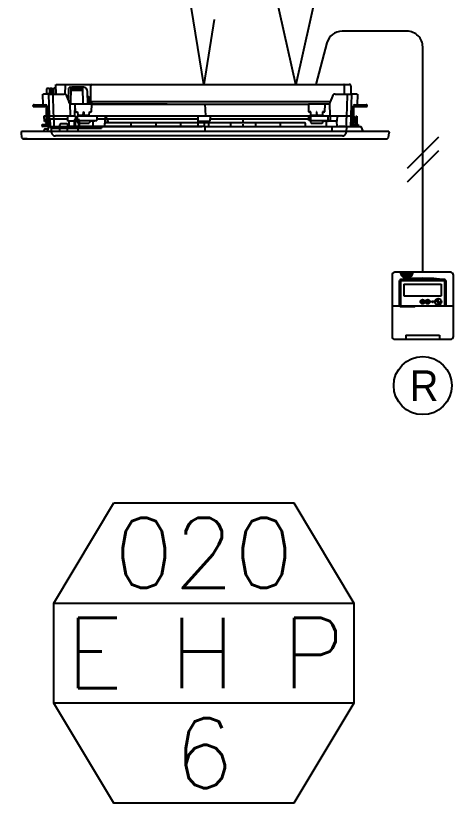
# Model space of a CAD drawing. Header units: millimetres. Extents: x -56261 to 196039, y 9480 to 100001.
# Drawn here: x -1197 to 8, y 53463 to 55601 of the extents above; entities that cross this region are included whole.
import ezdxf
from ezdxf.enums import TextEntityAlignment as Align
from ezdxf.lldxf.tags import DXFTag

# ---------------------------------------------------------------- set-up
doc = ezdxf.new("R2010")
doc.units = ezdxf.units.MM
doc.linetypes.add('PHANTOM', pattern=[25, 20, -1, 1, -1, 1, -1])
doc.linetypes.add('PHANTOM2', pattern=[31.75, 15.875, -3.175, 3.175, -3.175, 3.175, -3.175])
for name, color, linetype in [('DVM_INDOOR', 7, 'Continuous'), ('DVM_INOUT_MARK', 2, 'Continuous'), ('DVM_REPORT', 7, 'Continuous'), ('SS-유선리모컨', 171, 'Continuous'), ('SS-전원선', 30, 'CENTER2'), ('SS-제어선', 61, 'PHANTOM'), ('SS-통신선', 181, 'CENTER2')]:
    doc.layers.add(name, color=color, linetype=linetype)
doc.styles.add('DVM_DEFAULT', font='romans.shx', dxfattribs={"bigfont": 'whgtxt.shx'})
doc.styles.add('삼성전자', font='')
doc.styles.get('삼성전자').set_extended_font_data('Gulim')
tags = doc.linetypes.add('CENTER2', pattern=[28.575, 19.05, -3.175, 3.175, -3.175]).pattern_tags.tags
tags[10:11] = [DXFTag(74, 4), DXFTag(75, 0), DXFTag(340, '0'), DXFTag(46, 1.0), DXFTag(50, 0.0), DXFTag(44, 0.0), DXFTag(45, 0.0)]
tags[8:9] = [DXFTag(74, 4), DXFTag(75, 0), DXFTag(340, '0'), DXFTag(46, 1.0), DXFTag(50, 0.0), DXFTag(44, 0.0), DXFTag(45, 0.0)]
tags[6:7] = [DXFTag(74, 4), DXFTag(75, 0), DXFTag(340, '0'), DXFTag(46, 1.0), DXFTag(50, 0.0), DXFTag(44, 0.0), DXFTag(45, 0.0)]
tags[4:5] = [DXFTag(74, 4), DXFTag(75, 0), DXFTag(340, '0'), DXFTag(46, 1.0), DXFTag(50, 0.0), DXFTag(44, 0.0), DXFTag(45, 0.0)]

# ---------------------------------------------------------------- blocks, each defined once
blk = doc.blocks.new('ID_C_1_S_F')
at = {"layer": 'DVM_INDOOR', "color": 0, "linetype": 'Continuous'}
for p, q in [((-505, -13.1), (-506, -14.1)), ((-506, -14.1), (-506, -28.1)), ((-496, -13.1), (-505, -13.1)), ((-496, -13.1), (-496, -29.1)), ((-493.5, -15.3), (-496, -15.3)), ((-493.5, -13.1), (-493.5, -29.1)), ((-490.5, -13.1), (-493.5, -13.1)), ((-489.5, -12.6), (-490.5, -13.1)), ((-488.5, -12.6), (-489.5, -12.6)), ((-487.5, -14.5), (-488.5, -12.6)), ((-487.5, -14.5), (-487.5, -27.7)), ((-483, -14.5), (-487.5, -14.5)), ((-480, -11.3), (-483, -14.5)), ((-483, -14.5), (-483, -27.7)), ((-475, -31), (-475.1, -0.6)), ((-475, -0.6), (-468.1, 0)), ((-468.1, 0), (468.1, 0)), ((-445.7, -1.9), (-447.2, -31.2)), ((-445.7, -1.9), (-445.7, 0)), ((-435, -15.7), (-435.6, -49.2)), ((-427.6, -8.2), (-428.3, -62.8)), ((-388.5, -19.2), (-427.8, -19.2)), ((-388.6, -13.9), (-427.7, -13.9)), ((-386.1, -8.3), (-425.6, -8.3)), ((-387.9, -63), (-388.5, -8.3)), ((-372.9, -63), (-373.6, -23)), ((-362.8, -63), (-362.8, -3)), ((452.7, -31), (453.1, -5.2)), ((453.1, -5.2), (453.1, -3.1)), ((473.1, -5.1), (472.7, -30.9)), ((-517.2, -31), (-515.2, -31)), ((-516.6, -65), (-517.2, -31)), ((-500.6, -31), (-515.2, -31)), ((-506, -28.1), (-505, -29.1)), ((-505, -29.1), (-496, -29.1)), ((-500.6, -31), (-499.6, -31)), ((-499.6, -31), (-484.7, -31)), ((-499.6, -31), (-497.1, -100)), ((-497.1, -31), (-497.1, -31)), ((-496, -26.8), (-493.5, -26.8)), ((-493.5, -29.1), (-490.5, -29.1)), ((-490.5, -29.1), (-489.5, -29.6)), ((-489.5, -29.6), (-488.5, -29.6)), ((-488.5, -29.6), (-487.5, -27.7)), ((-487.5, -27.7), (-483, -27.7)), ((-484.7, -31), (-449.2, -31)), ((-483, -27.7), (-480, -30.8)), ((-434.2, -52.9), (-439.8, -37.6)), ((-371.8, -39.3), (-373.4, -39.3)), ((-368.4, -63), (-368.8, -42.2)), ((-366.7, -44.1), (-368.8, -44.1)), ((-364.1, -54.8), (-364.2, -46.5)), ((413.7, -37.6), (406.9, -56.3)), ((423.1, -31), (425.9, -31)), ((425.9, -31), (428.9, -31)), ((428.9, -31), (461.5, -31)), ((461.5, -31), (476.4, -31)), ((474, -100), (476.4, -31)), ((492, -31), (477.4, -31)), ((492, -31), (494, -31)), ((494, -31), (493.5, -65)), ((493.7, -50), (493.7, -50)), ((-548.5, -71.2), (-548.5, -68)), ((-548.5, -71.2), (-535.5, -71.2)), ((-545.5, -65), (-535.5, -65)), ((-535.5, -65), (-509.3, -65)), ((-535.5, -71.2), (-510.1, -71.2)), ((-508.1, -65.2), (-508.1, -68)), ((-508.1, -68), (-508.1, -69.2)), ((-506.3, -75), (-506.3, -76)), ((-504.3, -69.1), (-499.9, -94.5)), ((-503.7, -73), (-504.3, -73)), ((-431.8, -59.7), (-434.2, -52.9)), ((-431, -61.1), (-429.6, -101)), ((-413.3, -63), (-427.1, -63)), ((-414.5, -101), (-413.2, -63.9)), ((-413.2, -63.9), (-413.3, -63)), ((-359.6, -63), (-413.3, -63)), ((-412.4, -87.5), (-413.2, -63.9)), ((-366.2, -54.8), (-366.6, -63)), ((-362.8, -54.8), (-366.2, -54.8)), ((-360.4, -87.5), (-359.6, -63)), ((-359.8, -63), (-359.8, -55.5)), ((407.1, -55.5), (-359.8, -55.5)), ((-359.6, -63), (336.4, -63)), ((3.9, -62.7), (5.2, -100.7)), ((336.4, -63), (337.3, -87.5)), ((390.1, -63), (336.4, -63)), ((389.2, -87.5), (390.1, -63)), ((400.9, -63), (390.1, -63)), ((404.1, -61.8), (405.4, -100)), ((406.9, -56.3), (405.6, -59.7)), ((476.7, -94.5), (481.2, -69.1)), ((480.5, -73), (481.1, -73)), ((483.1, -76), (483.1, -75)), ((484.9, -68), (484.9, -65.2)), ((484.9, -69.2), (484.9, -68)), ((486.1, -65), (522.3, -65)), ((486.9, -71.2), (512.3, -71.2)), ((512.3, -71.2), (525.3, -71.2)), ((525.3, -71.2), (525.3, -68)), ((-512.1, -119), (-512.7, -101)), ((-512.7, -101), (-509.6, -101)), ((-509.6, -101), (-506.3, -101)), ((-506.3, -76), (-506.3, -83.1)), ((-506.3, -83.1), (-506.3, -99.6)), ((-506.3, -99.6), (-506.3, -103.5)), ((-500.1, -93.4), (-500.1, -98)), ((-500.1, -98), (-500.1, -103.5)), ((-500.1, -101), (-497.2, -101)), ((-497.2, -101), (-482.3, -101)), ((-482.3, -101), (-436.8, -101)), ((-436.5, -118), (-436.8, -101)), ((-436.8, -101), (-434.8, -101)), ((-434.8, -101), (-412.1, -101)), ((-412.4, -87.5), (-411.1, -87.5)), ((-411.1, -87.5), (-407.9, -87.5)), ((-407.9, -87.5), (-405.6, -87.5)), ((-406.6, -101), (-349.6, -101)), ((-406.6, -101), (-406.6, -115.5)), ((-405.6, -87.5), (-405, -99.4)), ((-387.5, -99.4), (-405, -99.4)), ((-387.5, -99.4), (-386.9, -87.5)), ((-386.9, -87.5), (-385.9, -87.5)), ((-385.9, -87.5), (-385.3, -99.4)), ((-367.9, -99.4), (-385.3, -99.4)), ((-367.9, -99.4), (-367.3, -87.5)), ((-367.3, -87.5), (-364.9, -87.5)), ((-349.6, -101), (-344, -101)), ((-344, -101), (-344.2, -115.5)), ((-344, -101), (-342, -101)), ((-342, -101), (335.8, -101)), ((-18.3, -117.5), (-18.3, -101)), ((20.2, -101), (19.9, -118)), ((335.8, -101), (337.8, -101)), ((338.1, -115.5), (337.8, -101)), ((337.8, -101), (343.4, -101)), ((344.1, -87.5), (341.8, -87.5)), ((343.4, -101), (426.7, -101)), ((343.4, -101), (343.5, -121.2)), ((344.7, -99.4), (344.1, -87.5)), ((362.2, -99.4), (344.7, -99.4)), ((362.8, -87.5), (362.2, -99.4)), ((363.7, -87.5), (362.8, -87.5)), ((364.4, -99.4), (363.7, -87.5)), ((381.8, -99.4), (364.4, -99.4)), ((382.4, -87.5), (381.8, -99.4)), ((384.7, -87.5), (382.4, -87.5)), ((400.4, -115.5), (400.4, -101)), ((426.7, -101), (428.7, -101)), ((428.7, -101), (428.4, -118)), ((428.7, -101), (429.7, -101)), ((429.7, -101), (459.1, -101)), ((459.1, -101), (474, -101)), ((473.9, -108.5), (474, -101)), ((474, -101), (474, -100)), ((476.9, -98), (476.9, -93.4)), ((476.9, -103.5), (476.9, -98)), ((483.1, -83.1), (483.1, -76)), ((483.1, -99.6), (483.1, -83.1)), ((483.1, -103.5), (483.1, -99.6)), ((-509.6, -119), (-512.1, -119)), ((-509.6, -119), (-506.3, -119)), ((-506.3, -103.5), (-506.3, -126.2)), ((-500.1, -103.5), (-500.1, -132)), ((-500.1, -119), (-494.4, -119)), ((-495, -110.5), (-482.1, -110.5)), ((-494.5, -110.5), (-494.1, -133)), ((-494.4, -116.5), (-494.4, -116.5)), ((-482.1, -110.5), (-436.6, -110.5)), ((-432.7, -135), (-433, -118)), ((-414.6, -113.5), (-416.6, -113.5)), ((-416.6, -113.5), (-416.6, -135)), ((-412.6, -113.5), (-414.6, -113.5)), ((-412.6, -135), (-412.6, -113.5)), ((-406.6, -115.5), (-411.9, -115.5)), ((-409.5, -115.5), (-409.6, -118)), ((-406.6, -115.5), (-344.2, -115.5)), ((-406.1, -121.1), (-406.4, -115.5)), ((-403.6, -124.8), (-406.1, -121.1)), ((-403.7, -124.8), (-369.1, -124.8)), ((-401.2, -113.5), (-403.2, -113.5)), ((-403.2, -113.5), (-403.2, -135)), ((-399.2, -113.5), (-401.2, -113.5)), ((-399.2, -135), (-399.2, -113.5)), ((-369.1, -124.8), (-368.9, -124.5)), ((-368.9, -124.5), (-368.2, -123.3)), ((-366.7, -121.1), (-368.2, -123.3)), ((-366.4, -115.5), (-366.7, -121.1)), ((-363.3, -118.5), (-363.3, -117.5)), ((-349.8, -118.5), (-363.3, -118.5)), ((-349.8, -117.5), (-349.8, -118.5)), ((-342.2, -110.5), (-18.3, -110.5)), ((-317.4, -102.2), (-319.2, -135)), ((-317.6, -124.3), (-317.6, -124.1)), ((-317.6, -125.4), (-317.6, -124.3)), ((-317.6, -125.9), (-317.6, -125.4)), ((-317.6, -126), (-317.6, -125.9)), ((-317.6, -126.5), (-317.6, -126)), ((-317.4, -102.2), (-315.6, -102.2)), ((16.8, -123.6), (-317.1, -123.6)), ((-315.6, -102.2), (-308.9, -119.2)), ((-315.5, -122.2), (-315.6, -123.6)), ((-308.8, -122.2), (-315.5, -122.2)), ((-308.9, -119.2), (-308.8, -122.2)), ((-234.5, -123.6), (-234.5, -135)), ((-154.4, -123.6), (-154.4, -135)), ((-74.3, -123.6), (-74.3, -135)), ((-18.1, -118), (17.9, -118)), ((2.9, -135), (2.9, -123.6)), ((16.8, -135), (16.9, -118.1)), ((325.9, -123.6), (16.8, -123.6)), ((19.9, -118), (17.9, -118)), ((21, -110.5), (336, -110.5)), ((86, -123.6), (86, -135)), ((126.3, -123.6), (126.3, -110.5)), ((166.1, -123.6), (166.1, -135)), ((246.2, -123.6), (246.2, -135)), ((326.4, -124.1), (326.4, -124.3)), ((326.4, -124.3), (326.4, -135)), ((343.4, -115.5), (338.1, -115.5)), ((343.4, -115.5), (406.7, -115.5)), ((343.6, -121.1), (345, -123.3)), ((345.8, -124.5), (345, -123.3)), ((346, -124.8), (345.8, -124.5)), ((346, -124.8), (380.6, -124.8)), ((380.6, -124.8), (383, -121.1)), ((383, -121.1), (383.3, -115.5)), ((386.6, -115.5), (386.7, -117.5)), ((399.2, -118.5), (387.7, -118.5)), ((400.2, -117.5), (400.2, -115.5)), ((401.5, -118), (401.4, -115.5)), ((428.4, -118), (401.5, -118)), ((428.7, -135), (428.4, -118)), ((473.5, -133), (473.9, -108.5)), ((476.9, -132), (476.9, -103.5)), ((483.1, -126.2), (483.1, -103.5)), ((485.5, -119.5), (485.6, -116.5)), ((489.5, -119.5), (485.5, -119.5)), ((485.6, -116.5), (488.9, -102.2)), ((488.9, -102.2), (491.9, -102.2)), ((489.8, -128.8), (489.5, -119.5)), ((491.9, -102.2), (492.8, -128.8)), ((-586.3, -150), (-587.4, -155)), ((-586.3, -150), (595, -150)), ((-520.1, -128.8), (-510.1, -128.8)), ((-520.1, -132), (-520.1, -128.8)), ((-510.1, -135), (-517.1, -135)), ((-513.2, -150), (-513, -144.9)), ((-511, -143), (-504.5, -143)), ((-509.1, -128.8), (-510.1, -128.8)), ((-503.3, -135), (-510.1, -135)), ((-505.1, -132), (-507.7, -129.4)), ((-505.7, -127.6), (-503.1, -130.2)), ((-505.1, -132), (-503.3, -133.8)), ((-503.1, -133.8), (-503.3, -133.8)), ((-503.1, -135), (-503.3, -135)), ((-501.3, -132), (-503.1, -130.2)), ((-502.5, -144.9), (-502.2, -150)), ((-498, -135), (-502.4, -147)), ((-498, -135), (-493, -135)), ((-493, -135), (-462.8, -135)), ((-492.1, -135), (-481.7, -135)), ((-490.1, -140), (-490.2, -135)), ((-490.1, -140), (-328.7, -140)), ((-489.2, -154.1), (-490, -140)), ((-481.7, -135), (-432.7, -135)), ((-463, -150), (-462.8, -135.9)), ((-462.8, -135.9), (-462.7, -132.9)), ((-462.7, -130), (-462.7, -129.9)), ((-462.7, -132.9), (-462.7, -130)), ((-440.4, -127), (-459.7, -127)), ((-438.6, -135), (-441.1, -135)), ((-425.6, -135), (-438.6, -135)), ((-438.6, -150), (-438.6, -135)), ((-437.4, -130), (-437.4, -132.9)), ((-437.4, -132.9), (-437.3, -135)), ((-432.7, -135), (-430.7, -135)), ((-430.7, -135), (-428.7, -135)), ((-428.7, -135), (-415.3, -135)), ((-403.7, -135), (-425.6, -135)), ((-415.3, -135), (-413.3, -135)), ((-413.3, -135), (-411.3, -135)), ((-411.3, -135), (-362.7, -135)), ((3.9, -135), (-403.7, -135)), ((-403.4, -150), (-403.7, -135)), ((-362.7, -135), (-350.4, -135)), ((-350.4, -135), (-18, -135)), ((-328.6, -135), (-328.7, -140)), ((-317.6, -126.9), (-317.6, -126.5)), ((-317.6, -135), (-317.6, -126.9)), ((-317.6, -126.9), (-317.6, -126.9)), ((-18, -135), (-5.2, -135)), ((3.9, -135), (3.6, -150)), ((4.1, -135), (387.4, -135)), ((25.8, -135), (458.5, -135)), ((126.3, -135), (126.3, -128)), ((387.4, -135), (399.4, -135)), ((412.4, -135), (412.2, -150)), ((453.9, -135), (434.3, -135)), ((453.9, -135), (501.7, -135)), ((458.4, -148.7), (458.1, -154.1)), ((458.9, -140), (458.4, -148.3)), ((458.4, -148.3), (458.4, -148.7)), ((458.5, -135), (469, -135)), ((459.1, -135), (459, -140)), ((469, -135), (471.5, -135)), ((471.5, -135), (472.8, -135)), ((479.9, -135), (472.8, -135)), ((479.9, -130.2), (478.1, -132)), ((479.9, -130.2), (482.5, -127.6)), ((480.1, -133.8), (479.9, -133.8)), ((479.9, -135), (480.1, -135)), ((480.1, -133.8), (481.9, -132)), ((486.9, -135), (480.1, -135)), ((484.5, -129.4), (481.9, -132)), ((486.9, -128.8), (486, -128.8)), ((486.9, -128.8), (496.9, -128.8)), ((493.9, -135), (486.9, -135)), ((496.9, -128.8), (496.9, -132)), ((501.7, -135), (506.7, -135)), ((512.2, -150), (506.7, -135)), ((595, -150), (596.1, -155)), ((-587.4, -155), (-586, -171)), ((-586, -171), (-581.6, -175)), ((-581.6, -175), (590.4, -175)), ((-567.6, -175), (-581.6, -175)), ((-465.2, -165.5), (-477.2, -165.5)), ((446.1, -165.5), (-465.2, -165.5)), ((590.4, -175), (594.7, -171)), ((594.7, -171), (596.1, -155))]:
    blk.add_line(p, q, dxfattribs=at)
at = {"layer": 'DVM_INDOOR', "color": 0}
for p, q in [((-480, -11.3), (-475, -10.4)), ((-409.6, -117.9), (-436.5, -117.9)), ((-356.3, -118.8), (-356.3, -135.1)), ((393.4, -118.6), (393.4, -134.8))]:
    blk.add_line(p, q, dxfattribs=at)
at = {"layer": 'DVM_INDOOR', "color": 0, "linetype": 'Continuous'}
for points in [[(-497.1, -31), (-497.1, -31), (-497.1, -31), (-497.1, -31), (-497.1, -31), (-497.1, -31), (-497.1, -31), (-497.1, -31), (-497.1, -31, -1), (-497.1, -31), (-497.1, -31), (-497.1, -31), (-497.1, -31, -1), (-497.1, -31), (-497.1, -31), (-497.1, -31), (-497.1, -31), (-497.1, -31, -1), (-497.1, -31, -1)], [(452.7, -30.2), (452.7, -30.2, 0.007192), (452.7, -30.2, 0.007059), (452.7, -30.2, 0.007025), (452.7, -30.3, 0.007117), (452.7, -30.3, 0.007148), (452.7, -30.3, 0.007159), (452.7, -30.4, 0.00715), (452.7, -30.4, 0.007159), (452.7, -30.4, 0.007138), (452.7, -30.4, 0.007126), (452.7, -30.5, 0.007083), (452.7, -30.5, 0.007049), (452.7, -30.5, 0.006998), (452.7, -30.6, 0.006965), (452.8, -30.6, 0.006874), (452.8, -30.6, 0.006769), (452.8, -30.6, 0.006748), (452.8, -30.7, 0.006816), (452.8, -30.7, 0.006514), (452.8, -30.7, 0.005991), (452.8, -30.7, 0.006543), (452.9, -30.8, 0.00771), (452.9, -30.8, 0.005681), (452.9, -30.8, 0.001829), (452.9, -30.9, 0.007952), (452.9, -30.9, 0.013202), (453, -30.9, 0.006164), (453, -31, 0.003179)], [(476.4, -31), (476.4, -31, -0.003688), (476.4, -31, -0.000239), (476.4, -31, -0.000082), (476.4, -31, -0.000044), (476.4, -31, -0.000027), (476.4, -31, -0.000018), (476.5, -31, -0.000013), (476.5, -31, -0.00001), (476.5, -31, -0.000008), (476.5, -31, -0.000006), (476.5, -31, -0.000005), (476.6, -31, -0.000004), (476.6, -31, -0.000004), (476.6, -31, -0.000003), (476.7, -31, -0.000003), (476.7, -31, -0.000003), (476.8, -31, -0.000002), (476.8, -31, -0.000002), (476.8, -31, -0.000002), (476.9, -31, -0.000002), (476.9, -31, -0.000002), (477, -31, -0.000002), (477, -31, -0.000001), (477.1, -31, -0.000001), (477.1, -31, -0.000002), (477.2, -31, -0.000003), (477.3, -31, -0.000001), (477.4, -31, -0.000001)], [(-359.8, -55.5), (-359.9, -55.5, 0.003184), (-360.1, -55.5, 0.003036), (-360.2, -55.5, 0.003018), (-360.4, -55.5, 0.003188), (-360.5, -55.5, 0.003312), (-360.7, -55.5, 0.003433), (-360.8, -55.5, 0.003567), (-361, -55.5, 0.003753), (-361.1, -55.6, 0.003951), (-361.2, -55.6, 0.00419), (-361.4, -55.6, 0.00446), (-361.5, -55.6, 0.00478), (-361.6, -55.6, 0.005161), (-361.8, -55.7, 0.005608), (-361.9, -55.7, 0.006134), (-362, -55.7, 0.006716), (-362.1, -55.8, 0.007532), (-362.2, -55.8, 0.008563), (-362.3, -55.8, 0.009533), (-362.4, -55.9, 0.010227), (-362.5, -55.9, 0.012756), (-362.5, -55.9, 0.017494), (-362.6, -56, 0.016827), (-362.6, -56, 0.008278), (-362.7, -56, 0.027967), (-362.7, -56.1, 0.066686), (-362.7, -56.1, 0.045642), (-362.8, -56.2, 0.027915)], [(-359.9, -63), (-359.9, -63, -0.002906), (-359.9, -63, -0.002934), (-359.9, -63, -0.002958), (-359.9, -63, -0.002975), (-359.9, -63, -0.002995), (-359.9, -63, -0.003013), (-359.9, -63, -0.003032), (-359.9, -63, -0.003048), (-359.9, -63, -0.003066), (-359.9, -63, -0.003081), (-359.9, -63, -0.003096), (-359.9, -63, -0.003108), (-359.9, -63, -0.003124), (-359.8, -63, -0.003141), (-359.8, -63, -0.003145), (-359.8, -63, -0.003136), (-359.8, -63, -0.003173), (-359.8, -63, -0.003245), (-359.8, -63, -0.003161), (-359.8, -63, -0.002959), (-359.8, -63, -0.003269), (-359.8, -63, -0.003898), (-359.8, -63, -0.002968), (-359.8, -63, -0.001031), (-359.8, -63, -0.004179), (-359.8, -63, -0.007193), (-359.8, -63, -0.003524), (-359.8, -63, -0.00187)], [(-359.8, -63), (-359.8, -63, -0.000069), (-359.8, -63, -0.000073), (-359.8, -63, -0.000078), (-359.8, -63, -0.000082), (-359.8, -63, -0.000088), (-359.8, -63, -0.000093), (-359.8, -63, -0.0001), (-359.8, -63, -0.000107), (-359.8, -63, -0.000115), (-359.8, -63, -0.000123), (-359.8, -63, -0.000133), (-359.8, -63, -0.000144), (-359.8, -63, -0.000156), (-359.8, -63, -0.00017), (-359.8, -63, -0.000186), (-359.8, -63, -0.000202), (-359.8, -63, -0.000226), (-359.8, -63, -0.000255), (-359.8, -63, -0.000277), (-359.8, -63, -0.000289), (-359.8, -63, -0.000358), (-359.8, -63, -0.000493), (-359.8, -63, -0.000441), (-359.8, -63, -0.000167), (-359.8, -63, -0.000741), (-359.8, -63, -0.001792), (-359.8, -63, -0.001249), (-359.8, -63, -0.000799)], [(-412.1, -101), (-412.1, -101.5, 0.000006), (-412.1, -102, 0.000006), (-412.1, -102.5, 0.000006), (-412.1, -103, 0.000006), (-412.1, -103.5, 0.000006), (-412.1, -104, 0.000006), (-412.1, -104.4, 0.000006), (-412.1, -104.9, 0.000006), (-412.1, -105.4, 0.000006), (-412.1, -105.9, 0.000006), (-412.1, -106.4, 0.000006), (-412.1, -106.9, 0.000006), (-412, -107.4, 0.000006), (-412, -107.8, 0.000006), (-412, -108.3, 0.000006), (-412, -108.8, 0.000006), (-412, -109.3, 0.000006), (-412, -109.8, 0.000006), (-412, -110.3, 0.000006), (-412, -110.7, 0.000006), (-412, -111.2, 0.000006), (-412, -111.7, 0.000008), (-412, -112.2, 0.000006), (-412, -112.7, 0.000002), (-412, -113.1, 0.000008), (-411.9, -113.6, 0.000014), (-411.9, -114.4, 0.000007), (-411.9, -115.5, 0.000004)], [(-482.1, -110.5), (-482.1, -110.5, -0.223446), (-482.1, -110.5, -0.019187), (-482.1, -110.5, -0.006659), (-482.1, -110.5, -0.003567), (-482.1, -110.4, -0.002145), (-482.1, -110.4, -0.001452), (-482.1, -110.4, -0.001035), (-482.2, -110.3, -0.000792), (-482.2, -110.3, -0.000619), (-482.2, -110.2, -0.000505), (-482.2, -110.2, -0.000416), (-482.2, -110.1, -0.000354), (-482.2, -110.1, -0.000304), (-482.2, -110, -0.000267), (-482.2, -109.9, -0.000235), (-482.2, -109.8, -0.00021), (-482.2, -109.8, -0.000191), (-482.2, -109.7, -0.000177), (-482.2, -109.6, -0.000159), (-482.2, -109.5, -0.000139), (-482.2, -109.4, -0.000141), (-482.2, -109.3, -0.000153), (-482.2, -109.2, -0.000114), (-482.2, -109.1, -0.000048), (-482.2, -109, -0.000143), (-482.2, -108.9, -0.000227), (-482.2, -108.8, -0.000113), (-482.2, -108.5, -0.000061)], [(-317.1, -123.6), (-317.2, -123.6, 0.006144), (-317.2, -123.6, 0.005967), (-317.2, -123.6, 0.005924), (-317.2, -123.6, 0.006055), (-317.2, -123.6, 0.006118), (-317.2, -123.6, 0.006165), (-317.2, -123.6, 0.006199), (-317.2, -123.6, 0.006264), (-317.2, -123.6, 0.006303), (-317.3, -123.6, 0.006359), (-317.3, -123.6, 0.006393), (-317.3, -123.6, 0.006447), (-317.3, -123.6, 0.006479), (-317.3, -123.6, 0.006528), (-317.3, -123.7, 0.006558), (-317.3, -123.7, 0.006602), (-317.3, -123.7, 0.006628), (-317.4, -123.7, 0.006667), (-317.4, -123.7, 0.00669), (-317.4, -123.7, 0.006724), (-317.4, -123.7, 0.006744), (-317.4, -123.7, 0.006772), (-317.4, -123.7, 0.006788), (-317.4, -123.7, 0.00681), (-317.4, -123.7, 0.006822), (-317.5, -123.7, 0.006838), (-317.5, -123.7, 0.006846), (-317.5, -123.7, 0.006856), (-317.5, -123.8, 0.00686), (-317.5, -123.8, 0.006865), (-317.5, -123.8, 0.006865), (-317.5, -123.8, 0.00686), (-317.5, -123.8, 0.006856), (-317.5, -123.8, 0.006847), (-317.5, -123.8, 0.006839), (-317.5, -123.8, 0.006823), (-317.6, -123.8, 0.006811), (-317.6, -123.9, 0.006789), (-317.6, -123.9, 0.006774), (-317.6, -123.9, 0.006747), (-317.6, -123.9, 0.006726), (-317.6, -123.9, 0.00669), (-317.6, -123.9, 0.006671), (-317.6, -123.9, 0.006642), (-317.6, -123.9, 0.006602), (-317.6, -123.9, 0.006524), (-317.6, -124, 0.006542), (-317.6, -124, 0.006607), (-317.6, -124, 0.006413), (-317.6, -124, 0.005988), (-317.6, -124, 0.006494), (-317.6, -124, 0.007559), (-317.6, -124, 0.005849), (-317.6, -124, 0.002309), (-317.6, -124.1, 0.007895), (-317.6, -124.1, 0.01336), (-317.6, -124.1, 0.006697), (-317.6, -124.1, 0.003632)], [(-17.9, -123.5), (-17.9, -123.4, 0), (-17.9, -123.2, 0), (-17.9, -123, 0), (-17.9, -122.8, 0), (-17.9, -122.7, 0), (-17.9, -122.5, 0), (-17.9, -122.3, 0), (-17.9, -122.1, 0), (-17.9, -122, 0), (-17.9, -121.8, 0), (-17.9, -121.6, 0), (-17.9, -121.4, 0), (-17.9, -121.3, 0), (-17.9, -121.1, 0), (-17.9, -120.9, 0), (-17.9, -120.8, 0), (-17.9, -120.6, 0), (-17.9, -120.4, 0), (-17.9, -120.2, 0), (-17.9, -120.1, 0), (-17.8, -119.9, 0), (-17.8, -119.7, 0), (-17.8, -119.5, 0), (-17.8, -119.4), (-17.8, -119.2, 0), (-17.8, -119, 0), (-17.8, -118.7, 0), (-17.8, -118.3)], [(326.4, -124.1), (326.4, -124.1, 0.006148), (326.4, -124.1, 0.00597), (326.4, -124.1, 0.005927), (326.4, -124.1, 0.006058), (326.4, -124.1, 0.006122), (326.4, -124, 0.006169), (326.4, -124, 0.006202), (326.4, -124, 0.006267), (326.3, -124, 0.006306), (326.3, -124, 0.006362), (326.3, -124, 0.006397), (326.3, -124, 0.00645), (326.3, -124, 0.006482), (326.3, -123.9, 0.006531), (326.3, -123.9, 0.00656), (326.3, -123.9, 0.006604), (326.3, -123.9, 0.006631), (326.3, -123.9, 0.00667), (326.3, -123.9, 0.006692), (326.3, -123.9, 0.006726), (326.3, -123.9, 0.006745), (326.3, -123.9, 0.006773), (326.3, -123.8, 0.006789), (326.3, -123.8, 0.006811), (326.3, -123.8, 0.006823), (326.3, -123.8, 0.006839), (326.2, -123.8, 0.006846), (326.2, -123.8, 0.006856), (326.2, -123.8, 0.00686), (326.2, -123.8, 0.006865), (326.2, -123.8, 0.006864), (326.2, -123.7, 0.00686), (326.2, -123.7, 0.006855), (326.2, -123.7, 0.006846), (326.2, -123.7, 0.006838), (326.2, -123.7, 0.006822), (326.1, -123.7, 0.00681), (326.1, -123.7, 0.006787), (326.1, -123.7, 0.006772), (326.1, -123.7, 0.006744), (326.1, -123.7, 0.006724), (326.1, -123.7, 0.006687), (326.1, -123.7, 0.006668), (326.1, -123.7, 0.006639), (326, -123.7, 0.006599), (326, -123.6, 0.006521), (326, -123.6, 0.006539), (326, -123.6, 0.006604), (326, -123.6, 0.00641), (326, -123.6, 0.005985), (326, -123.6, 0.00649), (326, -123.6, 0.007555), (325.9, -123.6, 0.005846), (325.9, -123.6, 0.002307), (325.9, -123.6, 0.00789), (325.9, -123.6, 0.013352), (325.9, -123.6, 0.006693), (325.9, -123.6, 0.00363)], [(459, -110.5), (459, -110.5, 0.222416), (459, -110.5, 0.019051), (459, -110.5, 0.006611), (459, -110.5, 0.003541), (459, -110.4, 0.002129), (459, -110.4, 0.001441), (459, -110.4, 0.001027), (459, -110.3, 0.000787), (459, -110.3, 0.000614), (459, -110.2, 0.000501), (459, -110.2, 0.000413), (459, -110.1, 0.000352), (459, -110.1, 0.000302), (459, -110, 0.000265), (459, -109.9, 0.000233), (459, -109.8, 0.000208), (459, -109.8, 0.000189), (459, -109.7, 0.000175), (459, -109.6, 0.000157), (459, -109.5, 0.000138), (459, -109.4, 0.00014), (459, -109.3, 0.000152), (459, -109.2, 0.000113), (459, -109.1, 0.000048), (459, -109, 0.000142), (459, -108.9, 0.000225), (459, -108.8, 0.000112), (459, -108.5, 0.000061)], [(-481.7, -133), (-481.7, -133.1, 0.000102), (-481.7, -133.2, 0.000098), (-481.7, -133.3, 0.000097), (-481.7, -133.4, 0.000103), (-481.7, -133.5, 0.000107), (-481.7, -133.6, 0.000112), (-481.7, -133.7, 0.000116), (-481.7, -133.8, 0.000123), (-481.7, -133.9, 0.00013), (-481.7, -134, 0.000138), (-481.7, -134.1, 0.000148), (-481.7, -134.2, 0.00016), (-481.7, -134.3, 0.000174), (-481.7, -134.3, 0.000191), (-481.7, -134.4, 0.000211), (-481.7, -134.5, 0.000234), (-481.7, -134.6, 0.000267), (-481.7, -134.6, 0.00031), (-481.7, -134.7, 0.000354), (-481.7, -134.7, 0.000391), (-481.7, -134.8, 0.000509), (-481.7, -134.8, 0.000742), (-481.7, -134.9, 0.000779), (-481.7, -134.9, 0.000408), (-481.7, -134.9, 0.001505), (-481.7, -135, 0.005333), (-481.7, -135, 0.007749), (-481.7, -135, 0.009492)]]:
    blk.add_lwpolyline(points, format="xyb", dxfattribs=at)
for points in [[(493.7, -52.7), (493.7, -52.7), (493.7, -52.7), (493.7, -52.7), (493.7, -52.7), (493.7, -52.7), (493.7, -52.7), (493.7, -52.7), (493.7, -52.7), (493.7, -52.7), (493.7, -52.7), (493.7, -52.7), (493.7, -52.7), (493.7, -52.7), (493.7, -52.7), (493.7, -52.7), (493.7, -52.7), (493.7, -52.7), (493.7, -52.7)], [(-438.6, -135), (-438.6, -135), (-438.6, -135), (-438.6, -135), (-438.6, -135), (-438.6, -135), (-438.6, -135), (-438.6, -135), (-438.6, -135), (-438.6, -135), (-438.6, -135), (-438.6, -135), (-438.6, -135), (-438.6, -135), (-438.6, -135), (-438.6, -135), (-438.6, -135), (-438.6, -135), (-438.6, -135)]]:
    blk.add_lwpolyline(points, dxfattribs=at)
for centre, radius, start, end in [((-427.5, -15.8), 7.5, 94.5223, 179), ((-388.6, -23.3), 15, 1, 80.1673), ((-359.8, -3), 3, 90, 180), ((450.1, -3), 3, 359, 90), ((468.1, -5), 5, 359, 90), ((-449.2, -41), 10, 20, 90), ((-371.8, -42.3), 3, 1, 90), ((-366.7, -46.6), 2.5, 1, 90), ((423.1, -41), 10, 90, 160), ((-545.5, -68), 3, 90, 180), ((-510.1, -69.2), 2, 270, 0), ((-509.3, -70), 5, 10, 90), ((-504.3, -75), 2, 90, 180), ((-427.1, -58), 5, 200, 218.7389), ((-427.1, -58), 5, 218.7389, 270), ((400.9, -58), 4.98, 269.8995, 309.888), ((400.9, -58), 5, 309.7886, 340), ((481.1, -75), 2, 0, 90), ((486.1, -70), 5, 90, 170), ((486.9, -69.2), 2, 180, 270), ((522.3, -68), 3, 0, 90), ((-504.3, -126.2), 2, 180, 225), ((-495, -108.5), 2, 181, 270), ((-342.2, -112.5), 2, 90, 178.9933), ((336, -112.5), 2, 1.0067, 90), ((387.7, -117.5), 1, 181, 270), ((481.1, -126.2), 2, 315, 0), ((-517.1, -132), 3, 180, 270), ((-511, -145), 2, 90, 177), ((-509.1, -130.8), 2, 45, 90), ((-504.5, -145), 2, 3, 90), ((-503.1, -132), 1.8, 270, 0), ((-503.1, -132), 3, 270, 0), ((-492.1, -133), 2, 181, 270), ((471.5, -133), 2, 270, 359), ((479.9, -132), 3, 180, 270), ((479.9, -132), 1.8, 180, 270), ((486, -130.8), 2, 90, 135), ((493.9, -132), 3, 270, 0), ((-477.2, -153.5), 12, 183, 270), ((446.1, -153.5), 12, 270, 328), ((446.1, -153.5), 12, 328, 343.2274), ((446.1, -153.5), 12, 343.2274, 357)]:
    blk.add_arc(centre, radius, start, end, dxfattribs=at)
at = {"layer": 'DVM_INDOOR', "color": 0}
for centre, radius, start, end in [((399.4, -117.7), 0.786, 253.2575, 16.7425), ((-458.7, -131), 4.12, 102.6758, 166.1429), ((-439.9, -129.4), 2.46, 347.0602, 100.4491)]:
    blk.add_arc(centre, radius, start, end, dxfattribs=at)
at = {"layer": 'DVM_INDOOR', "color": 0, "linetype": 'Continuous'}
for points in [[(-482.3, -100), (-483.1, -77), (-483.9, -54), (-484.7, -31)], [(461.5, -31), (460.7, -54), (459.9, -77), (459.1, -100)], [(-117.1, -63), (-198, -63), (-278.9, -63), (-359.8, -63)], [(-497.2, -101), (-497.1, -103.5), (-497.1, -106), (-497, -108.5)], [(-482.2, -108.5), (-482.2, -106), (-482.2, -103.5), (-482.3, -101)], [(-364.9, -87.5), (-363.4, -87.5), (-361.9, -87.5), (-360.4, -87.5)], [(337.3, -87.5), (338.8, -87.5), (340.3, -87.5), (341.8, -87.5)], [(384.7, -87.5), (386.2, -87.5), (387.7, -87.5), (389.2, -87.5)], [(406.9, -101), (406.8, -105.8), (406.7, -110.7), (406.6, -115.5)], [(459.1, -101), (459.1, -103.5), (459.1, -106), (459, -108.5)], [(-482.1, -110.5), (-482, -118), (-481.8, -125.5), (-481.7, -133)], [(-17.8, -118.3), (-18.1, -118.1), (-18.2, -117.8), (-18.3, -117.5)], [(-18.1, -133), (-18, -129.9), (-18, -126.7), (-17.9, -123.5)], [(458.6, -133), (458.7, -125.5), (458.8, -118), (459, -110.5)]]:
    blk.add_open_spline(points, degree=3, dxfattribs=at)
for points, knots in [([(474.2, -95.4), (474.2, -95.4), (474.2, -95.4), (474.2, -95.4), (474.2, -95.5), (474.2, -95.5)], [0.90868795, 0.90868795, 0.90868795, 0.90868795, 0.93699318, 0.93699318, 0.99999938, 0.99999938, 0.99999938, 0.99999938]), ([(-363.1, -115.5), (-363.1, -115.5), (-363.2, -115.5), (-363.4, -115.9), (-363.4, -116.6), (-363.3, -117.5)], [0, 0, 0, 0, 0.273877, 0.273877, 1, 1, 1, 1]), ([(-349.8, -117.5), (-349.8, -117.2), (-349.8, -117), (-349.8, -116), (-349.8, -115.5), (-350.1, -115.5)], [0, 0, 0, 0, 0.236301, 0.236301, 1, 1, 1, 1]), ([(-18.1, -133), (-18.1, -133.3), (-18.1, -133.8), (-18.1, -134.4), (-18.1, -134.9), (-18, -135), (-18, -135)], [2, 2, 2, 2, 2.243735, 2.490836, 2.744092, 3.002341, 3.002341, 3.002341, 3.002341])]:
    blk.add_open_spline(points, degree=3, knots=knots, dxfattribs=at)
blk = doc.blocks.new('A$C22D56F7C')
at = {"layer": 'SS-유선리모컨'}
h = blk.add_hatch(color=256, dxfattribs=at)
h.paths.add_polyline_path([(583.7, 134.2), (581.7, 134.8), (578.1, 124.3), (574.6, 134.8), (572.6, 134.2), (578.1, 118.6)])
h.paths.add_polyline_path([(606.5, 135.1), (601, 119.6), (603, 118.9), (606.5, 129.5), (610, 118.9), (612, 119.6)])
h.paths.add_polyline_path([(651.6, 132.7, 1), (662.1, 132.7, 1)])
h.paths.add_polyline_path([(653.9, 131.6), (656.8, 131.6), (656.8, 133.8), (653.9, 133.8, -5.760339)], flags=16)
h.paths.add_polyline_path([(673.3, 128.8), (672.1, 127, -3.320634), (665.7, 127), (664.6, 128.8, 3.320634)])
for p, q in [((574.6, 134.8), (572.6, 134.2)), ((578.1, 118.6), (572.6, 134.2)), ((578.1, 124.3), (574.6, 134.8)), ((578.1, 124.3), (581.7, 134.8)), ((578.1, 118.6), (583.7, 134.2)), ((581.7, 134.8), (583.7, 134.2)), ((606.5, 135.1), (601, 119.6)), ((606.5, 129.5), (603, 118.9)), ((606.5, 135.1), (612, 119.6)), ((606.5, 129.5), (610, 118.9)), ((656.8, 133.8), (653.9, 133.8)), ((656.8, 131.6), (653.9, 131.6)), ((656.8, 133.8), (656.8, 131.6)), ((665.7, 127), (664.6, 128.8)), ((672.1, 127), (673.3, 128.8)), ((413.2, 105.2), (745.1, 105.2)), ((603, 118.9), (601, 119.6)), ((610, 118.9), (612, 119.6)), ((488.6, -54.2), (669.7, -54.2)), ((488.6, -54.2), (488.6, -75.8)), ((669.7, -54.2), (669.7, -75.8))]:
    blk.add_line(p, q, dxfattribs=at)
for points in [[(428.3, -75.8), (730, -75.8, 0.414214), (745.1, -60.8), (745.1, 271.1, 0.414214), (730, 286.2), (428.3, 286.2, 0.414214), (413.2, 271.1), (413.2, -60.8, 0.414214)], [(481.7, 222.5), (676.6, 222.5, -0.414214), (679.6, 219.5), (679.6, 160.4, -0.414214), (676.6, 157.4), (481.7, 157.4, -0.414214), (478.7, 160.4), (478.7, 219.5, -0.414214)]]:
    blk.add_lwpolyline(points, format="xyb", close=True, dxfattribs=at)
for points in [[(705.9, 105.2), (705.9, 237.9, 0.414214), (696.8, 247), (461.5, 247, 0.414214), (452.4, 237.9), (452.4, 105.2)], [(699.8, 105.2), (699.8, 234.9, 0.414214), (693.8, 241), (464.5, 241, 0.414214), (458.5, 234.9), (458.5, 105.2)]]:
    blk.add_lwpolyline(points, format="xyb", dxfattribs=at)
blk.add_lwpolyline([(458.5, 105.2), (535.1, 105.2), (535.1, 98.7), (458.5, 98.7)], close=True, dxfattribs=at)
for centre, radius in [((461.9, 284.1), 1.99), ((462.6, 279.6), 1.99), ((464.2, 275.2), 1.99), ((466.4, 270.9), 1.99), ((468.9, 266.7), 1.99), ((472.3, 263.3), 1.99), ((472.6, 284.2), 1.99), ((474.1, 279.3), 1.99), ((476.2, 260.4), 1.99), ((476.6, 275), 1.99), ((480, 271.7), 1.99), ((480.3, 257.9), 1.99), ((483.6, 268.8), 1.99), ((484.6, 284.2), 1.99), ((485, 256.5), 1.99), ((486.4, 280), 1.99), ((488, 267), 1.99), ((489.6, 255.8), 1.99), ((490.2, 277.5), 1.99), ((492.7, 266.5), 1.99), ((494.5, 255.6), 1.99), ((494.8, 277.9), 1.99), ((497.7, 266.8), 1.99), ((498.4, 280.8), 1.99), ((499.6, 257), 1.99), ((501.1, 284.3), 1.99), ((502, 268.6), 1.99), ((504.3, 258.8), 1.99), ((505.9, 271.3), 1.99), ((508.9, 275), 1.99), ((508.9, 260.9), 1.99), ((511.3, 279.3), 1.99), ((512.3, 283.8), 1.99), ((512.9, 263.6), 1.99), ((516.6, 267.2), 1.99), ((519.2, 271.2), 1.99), ((521.3, 275.2), 1.99), ((522.6, 279.7), 1.99), ((523.4, 284.2), 1.99), ((578.2, 126.9), 11.5), ((606.6, 126.9), 11.5), ((633.5, 126.9), 3.99), ((663.6, 126.9), 17.7), ((656.8, 132.7), 5.24)]:
    blk.add_circle(centre, radius, dxfattribs=at)
at = {"layer": 'SS-유선리모컨', "color": 6}
blk.add_circle((579.2, -326.6), 157, dxfattribs=at)
at = {"layer": 'SS-유선리모컨'}
for centre, radius, start, end in [((579.2, -776.5), 1030.2, 83.3258, 96.5582), ((656.8, 132.7), 3.13, 199.6969, 160.3031), ((668.9, 122.2), 7.88, 123.5191, 56.4809), ((668.9, 122.2), 5.77, 123.5191, 56.4809)]:
    blk.add_arc(centre, radius, start, end, dxfattribs=at)
at = {"layer": 'SS-통신선', "color": 1, "linetype": 'ByBlock'}
for p, q in [((664.2, 1017.2), (494.2, 847.2)), ((664.2, 943.6), (494.2, 773.6))]:
    blk.add_line(p, q, dxfattribs=at)
at = {"layer": 'SS-통신선', "ltscale": 20}
blk.add_lwpolyline([(579.2, 286.2), (579.2, 1505.1, 0.414214), (493.7, 1590.6), (142.8, 1590.6, 0.339454), (60.3, 1527.2), (0, 1302.3)], format="xyb", dxfattribs=at)
at = {"layer": 'SS-유선리모컨', "color": 6, "linetype": 'ByBlock', "style": '삼성전자'}
blk.add_text('R', height=165, dxfattribs=at).set_placement((586.5, -326.6), align=Align.MIDDLE_CENTER)

msp = doc.modelspace()

# ---------------------------------------------------------------- linework, layer by layer
at = {"layer": 'DVM_INOUT_MARK', "color": 2}
for p, q in [((-1093.9, 54007), (-278.4, 54007)), ((-278.4, 53735.2), (-1093.9, 53735.2))]:
    msp.add_line(p, q, dxfattribs=at)
msp.add_lwpolyline([(-930.8, 54278.9), (-441.5, 54278.9), (-278.4, 54007), (-278.4, 53735.2), (-441.5, 53463.4), (-930.8, 53463.4), (-1093.9, 53735.2), (-1093.9, 54007), (-930.8, 54278.9)], dxfattribs=at)
at = {"layer": 'SS-전원선', "ltscale": 20}
msp.add_lwpolyline([(2303.8, 56444.9), (994.3, 56444.9), (763.8, 55414.9), (533.3, 56444.9), (-205.7, 56444.9), (-436.2, 55414.9), (-666.7, 56444.9), (-1405.7, 56444.9), (-1636.2, 55414.9), (-1866.7, 56444.9), (-2605.7, 56444.9), (-2836.2, 55414.9), (-3066.7, 56444.9), (-3805.7, 56444.9), (-4036.2, 55414.9), (-4266.7, 56444.9), (-5005.7, 56444.9), (-5236.2, 55414.9), (-5466.7, 56444.9), (-6205.7, 56444.9), (-6436.2, 55414.9), (-6666.7, 56444.9), (-7405.7, 56444.9), (-7636.2, 55414.9)], dxfattribs=at)
at = {"layer": 'SS-제어선', "linetype": 'PHANTOM2', "ltscale": 20}
msp.add_lwpolyline([(1813.8, 56844.9), (744.3, 56844.9), (513.8, 55414.9), (283.3, 56844.9), (-455.7, 56844.9), (-686.2, 55414.9), (-916.7, 56844.9), (-1655.7, 56844.9), (-1886.2, 55414.9), (-2116.7, 56844.9), (-2855.7, 56844.9), (-3086.2, 55414.9), (-3316.7, 56844.9), (-4055.7, 56844.9), (-4286.2, 55414.9), (-4516.7, 56844.9), (-5255.7, 56844.9), (-5486.2, 55414.9), (-5716.7, 56844.9), (-6455.7, 56844.9), (-6686.2, 55414.9), (-6916.7, 56844.9), (-7655.7, 56844.9), (-7886.2, 55414.9)], dxfattribs=at)

# ---------------------------------------------------------------- block references
at = {"layer": 'DVM_REPORT', "color": 3, "xscale": 0.8449493591430889, "yscale": 0.8449493591430889, "zscale": 0.8449493591430889}
msp.add_blockref('ID_C_1_S_F', (-686.2, 55414.9), dxfattribs=at)
at = {"layer": 'SS-통신선', "xscale": 0.5019428514109086, "yscale": 0.5019428514109086, "zscale": 0.5019428514109086}
msp.add_blockref('A$C22D56F7C', (-381.9, 54761.2), dxfattribs=at)

# ---------------------------------------------------------------- texts
at = {"layer": 'DVM_INOUT_MARK', "color": 2, "style": 'DVM_DEFAULT'}
for s, height, p in [('020', 190.29, (-686.2, 54143)), ('6', 190.3, (-686.2, 53599.3))]:
    msp.add_text(s, height=height, dxfattribs=at).set_placement(p, align=Align.MIDDLE_CENTER)
at = {"layer": 'DVM_INOUT_MARK', "color": 2, "style": 'DVM_DEFAULT', "width": 0.967867}
msp.add_text('E H P', height=190.29, dxfattribs=at).set_placement((-1059.2, 53776.1), (-303.8, 53776.1), align=Align.FIT)

doc.saveas('drawing.dxf')
